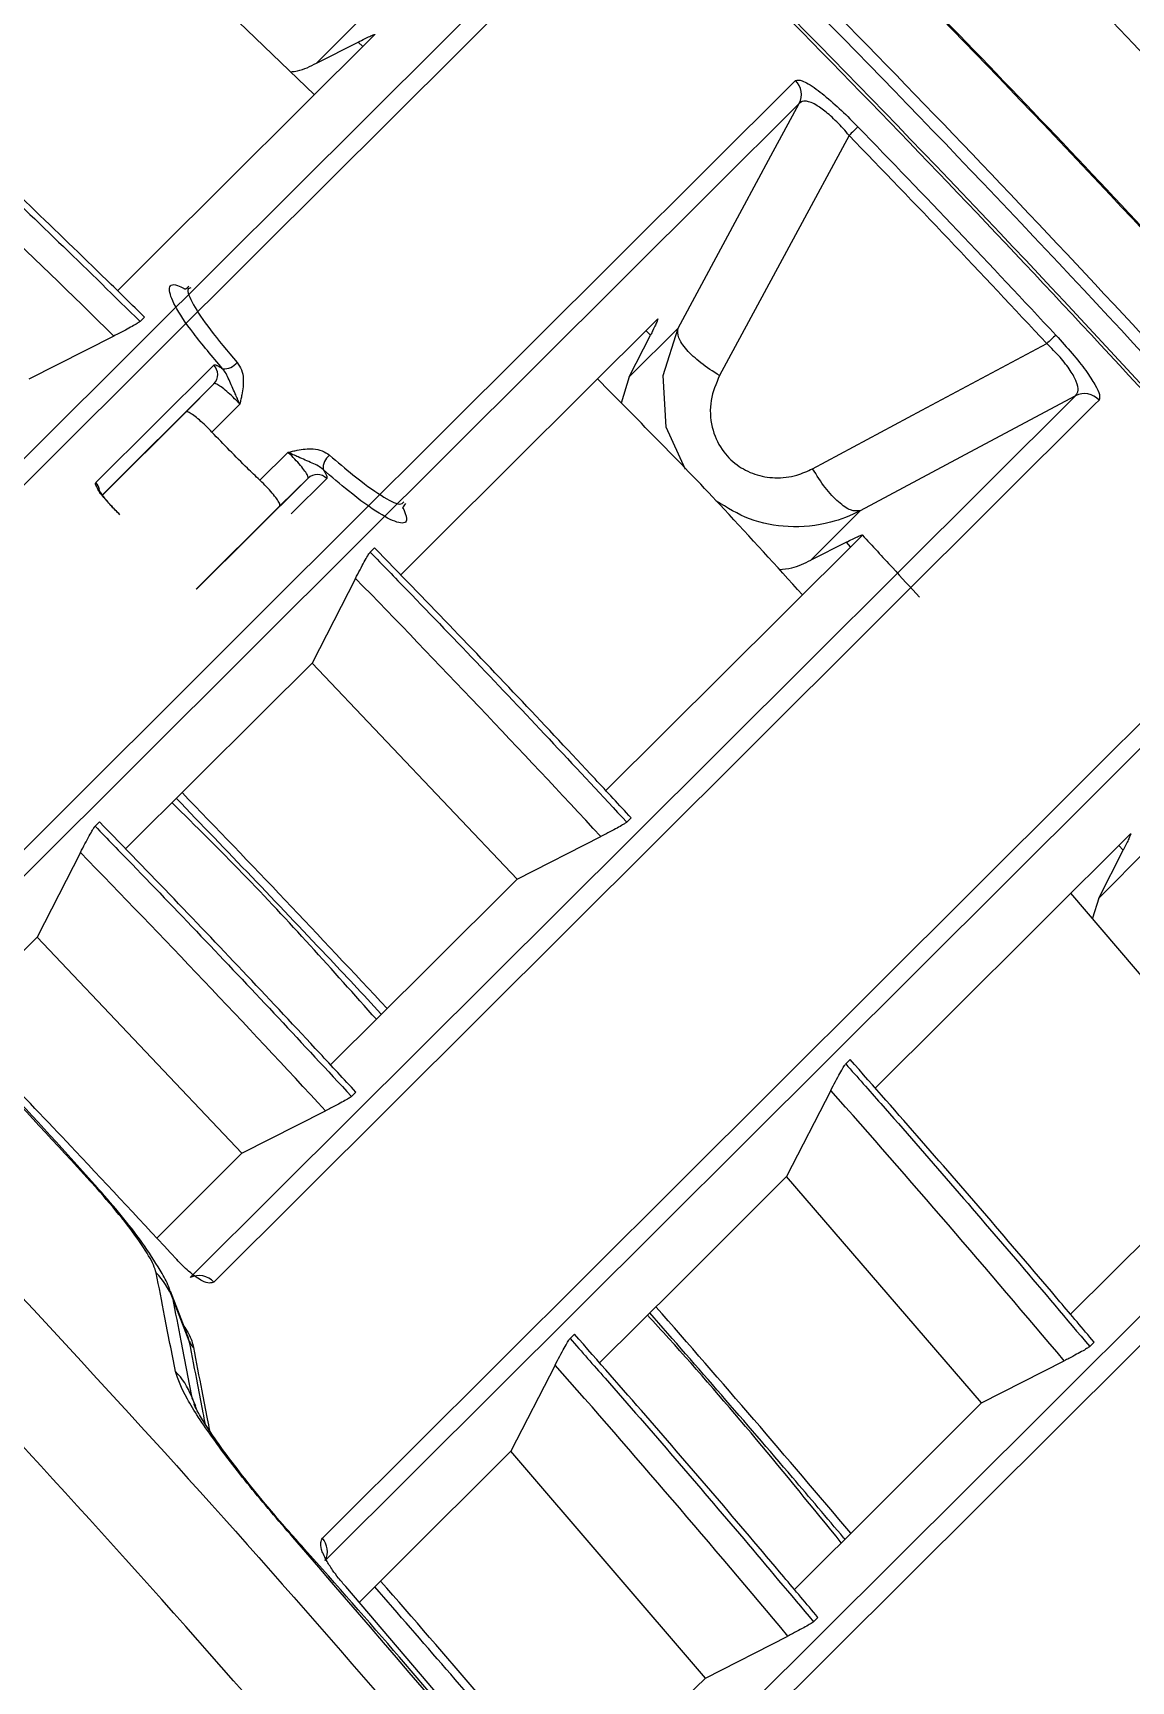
# Model space of a CAD drawing. Extents: x 400 to 501, y 484 to 634.
# Drawn here: x 420.555 to 422.211, y 524.329 to 526.815 of the extents above; entities that cross this region are included whole.
import ezdxf

# ---------------------------------------------------------------- set-up
doc = ezdxf.new("R2010")
doc.units = 0
doc.header["$MEASUREMENT"] = 0
doc.layers.add('DIM', color=3, linetype='Continuous')
doc.layers.add('GEOMETRY', color=3, linetype='Continuous', lineweight=25)

# ---------------------------------------------------------------- blocks, each defined once
blk = doc.blocks.new('2026 GRANDEE')
at = {"layer": 'GEOMETRY', "ltscale": 16}
for p, q in [((-29.445, -70.1187), (-29.7685, -69.8073)), ((-29.3682, -69.9974), (-29.4419, -70.0709)), ((-29.4419, -70.0709), (-29.3788, -70.0391)), ((-29.3719, -70.0458), (-29.3788, -70.0391)), ((-29.7011, -70.454), (-29.7077, -70.4606)), ((-28.9702, -70.5442), (-28.8966, -70.4707)), ((-29.7472, -70.4826), (-29.8754, -70.5476)), ((-28.9702, -70.5442), (-28.9382, -70.4812)), ((-28.9382, -70.4812), (-28.945, -70.4743)), ((-29.7745, -70.7037), (-29.5967, -70.5265)), ((-28.9702, -70.5442), (-28.9826, -70.5839)), ((-29.5964, -70.5546), (-29.7646, -70.7222)), ((-29.6382, -70.597), (-29.5964, -70.5546)), ((-29.7643, -70.7227), (-29.6382, -70.597)), ((-29.5575, -70.5851), (-29.5995, -70.6275)), ((-29.5274, -70.6998), (-29.4849, -70.658)), ((-29.6227, -70.8646), (-29.4545, -70.697)), ((-29.4545, -70.697), (-29.497, -70.7386)), ((-29.4264, -70.6974), (-29.4799, -70.7507)), ((-29.6231, -70.8643), (-29.497, -70.7386)), ((-28.6219, -70.7461), (-28.6965, -70.8205)), ((-28.6428, -70.7935), (-28.6965, -70.8205)), ((-28.6364, -70.8005), (-28.6428, -70.7935)), ((-29.3542, -70.802), (-29.3608, -70.8086)), ((-29.383, -70.8481), (-29.4484, -70.976)), ((-29.1392, -71.3016), (-29.4484, -70.976)), ((-29.769, -71.2154), (-29.7756, -71.222)), ((-28.9739, -71.2158), (-28.9673, -71.2093)), ((-29.1392, -71.3016), (-29.0129, -71.2376)), ((-29.7977, -71.2614), (-29.8632, -71.3894)), ((-28.2623, -71.3303), (-28.187, -71.2552)), ((-28.2623, -71.3303), (-28.2255, -71.2582)), ((-28.2255, -71.2582), (-28.2319, -71.2509)), ((-28.0119, -71.6662), (-28.3041, -71.3229)), ((-28.2623, -71.3303), (-28.2718, -71.3608)), ((-29.9916, -71.5173), (-29.8632, -71.3894)), ((-29.5542, -71.7153), (-29.8632, -71.3894)), ((-28.6372, -71.5738), (-28.6438, -71.5804)), ((-29.389, -71.6295), (-29.3824, -71.6229)), ((-28.6663, -71.6204), (-28.7331, -71.7504)), ((-29.5542, -71.7153), (-29.428, -71.6512)), ((-29.5542, -71.7153), (-29.6826, -71.8432)), ((-28.4389, -72.0918), (-28.7331, -71.7504)), ((-29.6371, -71.9873), (-29.662, -71.9234)), ((-29.6336, -71.9987), (-29.6589, -71.9334)), ((-29.0528, -71.988), (-29.0594, -71.9946)), ((-28.2758, -72.0067), (-28.2692, -72.0002)), ((-29.0819, -72.0347), (-29.1488, -72.1648)), ((-28.4389, -72.0918), (-28.3143, -72.0283)), ((-29.6304, -72.0817), (-29.6231, -72.1007)), ((-29.6257, -72.0927), (-29.6244, -72.0956)), ((-28.8554, -72.5069), (-29.1488, -72.1648)), ((-29.0577, -72.7668), (-29.3977, -72.3688)), ((-28.6924, -72.4219), (-28.6858, -72.4153)), ((-28.8554, -72.5069), (-28.7309, -72.4435))]:
    blk.add_line(p, q, dxfattribs=at)
at = {"layer": 'GEOMETRY', "ltscale": 16, "flags": 128}
for points in [[(-30.3637, -71.1465), (-30.2316, -71.0148), (-29.7031, -70.4882), (-29.0286, -69.816)], [(-28.9941, -69.8215), (-29.0004, -69.8278), (-29.0255, -69.8528), (-29.126, -69.953), (-29.528, -70.3536), (-30.3292, -71.152)], [(-29.7417, -70.4143), (-29.6864, -70.3593), (-29.3542, -70.0282)], [(-30.0545, -71.4278), (-30.0482, -71.4215), (-30.023, -71.3965), (-29.9225, -71.2963), (-29.5206, -70.8957), (-28.7194, -70.0972)], [(-28.7139, -70.1318), (-28.846, -70.2634), (-29.3745, -70.7901), (-30.049, -71.4623)], [(-28.8966, -70.4707), (-28.7998, -70.2911), (-28.7565, -70.2108), (-28.7139, -70.1318)], [(-28.6387, -70.18), (-28.7195, -70.3298), (-28.834, -70.5422)], [(-29.3148, -70.8428), (-29.2595, -70.7877), (-28.9273, -70.4566)], [(-28.8854, -70.6838), (-28.9146, -70.6202), (-28.9192, -70.5421), (-28.8966, -70.4707), (-28.8966, -70.4707), (-28.8966, -70.4707)], [(-28.6938, -70.6828), (-28.5288, -70.5946), (-28.3406, -70.4939)], [(-29.6322, -71.9028), (-29.499, -71.7701), (-28.9663, -71.2393), (-28.2973, -70.5726)], [(-28.2973, -70.5726), (-28.4489, -70.6537), (-28.6219, -70.7461)], [(-28.2618, -70.5791), (-28.2681, -70.5854), (-28.2933, -70.6105), (-28.3938, -70.7107), (-28.7961, -71.1117), (-29.5966, -71.9095)], [(-28.6187, -70.7828), (-28.7393, -70.9031), (-29.0054, -71.1683)], [(-29.4329, -72.2959), (-29.4266, -72.2896), (-29.4014, -72.2645), (-29.3007, -72.1641), (-28.8979, -71.7627), (-28.0001, -70.8678)], [(-27.9956, -70.9014), (-28.1303, -71.0356), (-28.6692, -71.5726), (-29.0489, -71.9509), (-29.2938, -72.195), (-29.4285, -72.3293)], [(-29.7296, -71.2562), (-29.5237, -71.0511), (-29.4484, -70.976)], [(-28.5992, -71.617), (-28.4928, -71.5109), (-28.3463, -71.3649), (-28.2142, -71.2332)], [(-29.1392, -71.3016), (-29.2718, -71.4338), (-29.4205, -71.5819)], [(-29.0379, -72.796), (-28.8999, -72.6585), (-28.3481, -72.1086), (-27.9749, -71.7368), (-27.7397, -71.5024), (-27.6018, -71.365)], [(-27.5654, -71.3726), (-27.5717, -71.3788), (-27.597, -71.404), (-27.6979, -71.5046), (-28.1015, -71.9069), (-29.0013, -72.8038)], [(-27.9218, -71.5764), (-28.043, -71.6972), (-28.1808, -71.8346), (-28.3047, -71.9581)], [(-29.0149, -72.0314), (-28.8971, -71.914), (-28.7623, -71.7796), (-28.7331, -71.7504)], [(-29.6524, -71.8752), (-29.6523, -71.8752), (-29.6524, -71.8753), (-29.6526, -71.8755)], [(-29.6625, -71.923), (-29.6589, -71.9334), (-29.6589, -71.9334), (-29.6589, -71.9334)], [(-28.4389, -72.0918), (-28.4565, -72.1094), (-28.5944, -72.2468), (-28.7212, -72.3732)], [(-29.3774, -72.3927), (-29.3015, -72.317), (-29.1667, -72.1827), (-29.1488, -72.1648)], [(-29.4775, -72.2943), (-29.4769, -72.2938), (-29.4767, -72.2934), (-29.4766, -72.2933), (-29.4766, -72.2933)], [(-28.8554, -72.5069), (-28.8701, -72.5216), (-29.008, -72.659), (-29.0845, -72.7354)]]:
    blk.add_lwpolyline(points, dxfattribs=at)
at = {"layer": 'GEOMETRY', "ltscale": 16}
for centre, radius, start, end in [((-28.7407, -70.1183), 0.03, 333.2614, 44.6078), ((-27.2354, -71.626), 2.015, 133.6113, 134.1424), ((-27.7654, -71.1088), 0.842, 131.812, 133.0829), ((-29.5813, -70.5074), 0.0247, 265.2717, 322.9653), ((-29.6107, -70.5407), 0.0199, 315.7253, 45.5182), ((-28.2839, -70.5994), 0.03, 42.5871, 116.5262), ((-29.4072, -70.682), 0.0247, 126.8372, 184.5108), ((-29.4407, -70.7113), 0.0199, 44.2844, 134.0773), ((-29.7887, -70.718), 0.0201, 11.0974, 45.2456), ((-29.7734, -71.7712), 0.0036, 46.3004, 92.9235), ((-29.7624, -71.9737), 0.1111, 21.2669, 44.7822), ((-29.6188, -71.9297), 0.03, 42.356, 116.5248), ((-29.6074, -71.9885), 0.0282, 201.2766, 224.4789), ((-29.7339, -72.122), 0.1111, 21.2692, 44.4232), ((-29.4553, -72.3158), 0.0299, 333.1464, 41.6361), ((-29.398, -72.3685), 0.000448, 298.2809, 341.1015)]:
    blk.add_arc(centre, radius, start, end, dxfattribs=at)
for centre, major_axis, ratio, start_param, end_param in [((-45.1429, -86.1824), (15.6711, 15.4249), 0.996901, 0.017756, 0.042265), ((-45.1358, -86.1895), (15.4789, 15.6178), 0.996901, 6.240924, 6.265433), ((-45.4221, -86.463), (15.6005, 15.4724), 0.994103, 6.25104, 6.271599), ((-45.051, -86.105), (14.9793, 15.12), 0.996901, 6.239521, 6.264843), ((-45.1286, -86.1966), (15.2834, 15.8086), 0.996899, 6.180782, 6.20536), ((-45.3019, -86.348), (15.4449, 15.3917), 0.995261, 6.199896, 6.220662), ((-45.0438, -86.1121), (14.7836, 15.3108), 0.996899, 6.177373, 6.202769), ((-45.3327, -86.3644), (15.1661, 14.8902), 0.994102, 6.20465, 6.225982)]:
    blk.add_ellipse(centre, major_axis=major_axis, ratio=ratio, start_param=start_param, end_param=end_param, dxfattribs=at)
for points, knots in [([(-24.9037, -71.1781), (-25.1092, -70.9092), (-25.5202, -70.3712), (-26.1771, -69.5963), (-26.8615, -68.8464), (-27.5752, -68.1237), (-28.3165, -67.4301), (-29.0853, -66.7668), (-29.8771, -66.1321), (-30.4258, -65.7364), (-30.7001, -65.5385)], [0, 0, 0, 0, 0.125014, 0.250075, 0.375167, 0.499994, 0.625245, 0.750109, 0.875055, 1, 1, 1, 1]), ([(-32.4393, -66.5777), (-32.1638, -66.7562), (-31.6127, -67.1133), (-30.8171, -67.6953), (-30.0464, -68.3097), (-29.3042, -68.9586), (-28.5915, -69.6399), (-27.9102, -70.3526), (-27.2613, -71.0948), (-26.6469, -71.8656), (-26.065, -72.6611), (-25.708, -73.2121), (-25.5295, -73.4875)], [0, 0, 0, 0, 0.100018, 0.20002, 0.300023, 0.400028, 0.500014, 0.600004, 0.700009, 0.800012, 0.900014, 1, 1, 1, 1]), ([(-25.6464, -73.6293), (-25.6502, -73.6232), (-25.7454, -73.4681), (-25.9404, -73.1721), (-26.2318, -72.7426), (-26.533, -72.3227), (-26.8436, -71.9096), (-27.1645, -71.5033), (-27.4947, -71.1045), (-27.8341, -70.7137), (-28.1822, -70.3313), (-28.5387, -69.9575), (-28.9035, -69.5927), (-29.2766, -69.2366), (-29.6581, -68.889), (-30.0481, -68.5501), (-30.4464, -68.22), (-30.8524, -67.8991), (-31.2659, -67.5876), (-31.6866, -67.2863), (-32.1027, -67.0016), (-32.3817, -66.8225), (-32.5156, -66.7366)], [0, 0, 0, 0, 0.002213, 0.055684, 0.108455, 0.160976, 0.213723, 0.26649, 0.319253, 0.371988, 0.424676, 0.477298, 0.529838, 0.58234, 0.634906, 0.687556, 0.740267, 0.793018, 0.845789, 0.898552, 0.951282, 1, 1, 1, 1]), ([(-25.6483, -73.6291), (-25.8033, -73.3889), (-26.1133, -72.9086), (-26.6146, -72.2097), (-27.1419, -71.5279), (-27.6804, -70.8862), (-28.2248, -70.2844), (-28.7728, -69.7201), (-29.3417, -69.1747), (-29.9339, -68.6462), (-30.548, -68.1365), (-31.185, -67.6464), (-31.8393, -67.1773), (-32.29, -66.8846), (-32.5153, -66.7383)], [0, 0, 0, 0, 0.087491, 0.174982, 0.263034, 0.351085, 0.431087, 0.51109, 0.591525, 0.67196, 0.753741, 0.835522, 0.917761, 1, 1, 1, 1]), ([(-25.7021, -71.7737), (-25.8774, -71.5436), (-26.2281, -71.0834), (-26.7851, -70.417), (-27.3638, -69.7692), (-27.9645, -69.1422), (-28.5872, -68.5367), (-29.2303, -67.9537), (-29.8925, -67.3921), (-30.3496, -67.0381), (-30.5782, -66.861)], [0, 0, 0, 0, 0.124976, 0.249954, 0.375094, 0.500157, 0.625013, 0.750244, 0.875082, 1, 1, 1, 1]), ([(-25.7386, -71.7345), (-25.8776, -71.5532), (-26.1546, -71.1919), (-26.5879, -70.6657), (-27.0333, -70.1518), (-27.4955, -69.647), (-27.9681, -69.1573), (-28.4583, -68.6767), (-28.9584, -68.2115), (-29.4768, -67.7558), (-30.0022, -67.3168), (-30.3626, -67.0361), (-30.5419, -66.8965)], [0, 0, 0, 0, 0.1002707, 0.199812, 0.2990107, 0.3985843, 0.4999816, 0.5974976, 0.6996769, 0.7995593, 0.9002788, 1, 1, 1, 1]), ([(-30.6622, -66.9724), (-30.3611, -67.2085), (-29.7584, -67.6811), (-28.8962, -68.4422), (-28.0659, -69.2395), (-27.2738, -70.0759), (-26.5174, -70.9452), (-26.0482, -71.5528), (-25.8137, -71.8565)], [0, 0, 0, 0, 0.166292, 0.332871, 0.499503, 0.666321, 0.833229, 1, 1, 1, 1]), ([(-25.9456, -73.3909), (-25.9456, -73.3909), (-26.1094, -73.1413), (-26.4472, -72.6485), (-26.9831, -71.9302), (-27.5447, -71.2373), (-28.1308, -70.5709), (-28.7398, -69.9315), (-29.3834, -69.3071), (-30.0625, -68.7003), (-30.7769, -68.1134), (-31.5148, -67.5566), (-32.0215, -67.2062), (-32.2782, -67.0364), (-32.2782, -67.0364)], [0, 0, 0, 0, 0.0000003, 0.0991976, 0.1984357, 0.2976321, 0.3953288, 0.4930655, 0.5907622, 0.6930252, 0.7953794, 0.8977349, 0.9999997, 1, 1, 1, 1]), ([(-32.2707, -67.0219), (-32.0163, -67.1942), (-31.5076, -67.5386), (-30.7704, -68.0964), (-30.0537, -68.6837), (-29.4274, -69.2433), (-28.8857, -69.7633), (-28.4216, -70.2362), (-27.9714, -70.7235), (-27.5338, -71.2265), (-27.1099, -71.7444), (-26.7002, -72.2776), (-26.3052, -72.8229), (-26.0558, -73.1966), (-25.9311, -73.3835)], [0, 0, 0, 0, 0.101938, 0.203876, 0.306551, 0.409225, 0.482376, 0.555527, 0.628952, 0.702376, 0.776641, 0.850905, 0.925453, 1, 1, 1, 1]), ([(-25.9614, -73.4415), (-26.0872, -73.2523), (-26.3389, -72.8738), (-26.7389, -72.3202), (-27.1553, -71.7777), (-27.5865, -71.2512), (-28.0307, -70.7415), (-28.4878, -70.2482), (-28.9604, -69.7684), (-29.5054, -69.248), (-30.1279, -68.6947), (-30.8361, -68.1168), (-31.5678, -67.5652), (-32.0752, -67.2231), (-32.3289, -67.0521)], [0, 0, 0, 0, 0.075083, 0.150165, 0.225547, 0.300929, 0.374837, 0.448745, 0.522941, 0.597137, 0.697492, 0.797847, 0.898923, 1, 1, 1, 1]), ([(-32.327, -67.0484), (-32.327, -67.0484), (-32.0722, -67.2156), (-31.5694, -67.561), (-30.8369, -68.1102), (-30.1276, -68.6892), (-29.4474, -69.2932), (-28.7971, -69.9206), (-28.177, -70.5696), (-27.5806, -71.2469), (-27.0097, -71.9517), (-26.4657, -72.6832), (-26.1235, -73.1853), (-25.9577, -73.4396), (-25.9577, -73.4396)], [0, 0, 0, 0, 0.0000003, 0.1006726, 0.2014352, 0.3021971, 0.4028686, 0.5015903, 0.6003549, 0.6990767, 0.7993693, 0.8997067, 0.9999997, 1, 1, 1, 1]), ([(-36.666, -67.1214), (-36.4081, -67.2387), (-35.8921, -67.4733), (-35.1368, -67.8654), (-34.3969, -68.2859), (-33.6683, -68.7414), (-32.9524, -69.2317), (-32.251, -69.7571), (-31.5722, -70.3116), (-30.924, -70.8887), (-30.3067, -71.4867), (-29.7201, -72.1037), (-29.1593, -72.7442), (-28.6204, -73.4134), (-28.1051, -74.1112), (-27.6152, -74.8371), (-27.1563, -75.5828), (-26.7434, -76.3234), (-26.371, -77.0547), (-26.1542, -77.537), (-26.0457, -77.7784)], [0, 0, 0, 0, 0.055243, 0.110533, 0.165823, 0.221065, 0.277913, 0.334813, 0.391712, 0.44856, 0.503771, 0.55903, 0.614289, 0.6695, 0.72632, 0.783192, 0.840065, 0.896885, 0.948404, 1, 1, 1, 1]), ([(-26.178, -77.8445), (-26.2858, -77.605), (-26.5016, -77.1259), (-26.8683, -76.4066), (-27.2708, -75.6846), (-27.7129, -74.964), (-28.184, -74.2618), (-28.6884, -73.573), (-29.2264, -72.8995), (-29.798, -72.2428), (-30.3968, -71.6108), (-31.0158, -71.0105), (-31.6534, -70.442), (-32.3078, -69.9052), (-32.9835, -69.3956), (-33.686, -68.9099), (-34.4149, -68.4496), (-35.1701, -68.017), (-35.9415, -67.6142), (-36.4689, -67.3737), (-36.7325, -67.2535)], [0, 0, 0, 0, 0.051523, 0.103124, 0.158337, 0.213598, 0.268858, 0.324071, 0.380887, 0.437754, 0.494622, 0.551437, 0.606681, 0.661972, 0.717264, 0.772508, 0.829355, 0.886254, 0.943153, 1, 1, 1, 1]), ([(-35.2895, -68.2538), (-34.4481, -68.7081), (-33.6407, -69.2251), (-32.1092, -70.3705), (-31.3851, -70.9988), (-30.0343, -72.3527), (-29.4077, -73.0782), (-28.2653, -74.6119), (-27.7496, -75.4202), (-27.296, -76.262)], [0, 0, 0, 0, 0.25, 0.25, 0.5, 0.5, 0.75, 0.75, 1, 1, 1, 1]), ([(-27.8449, -77.1736), (-27.8578, -77.1479), (-27.8836, -77.0965), (-27.9228, -77.0197), (-27.9623, -76.943), (-28.0022, -76.8666), (-28.0424, -76.7904), (-28.0829, -76.7144), (-28.1238, -76.6386), (-28.165, -76.563), (-28.2066, -76.4876), (-28.2485, -76.4124), (-28.2907, -76.3375), (-28.3332, -76.2627), (-28.3761, -76.1881), (-28.4194, -76.1138), (-28.4629, -76.0396), (-28.5069, -75.9656), (-28.5511, -75.8919), (-28.5957, -75.8184), (-28.6406, -75.745), (-28.6859, -75.6719), (-28.7315, -75.599), (-28.7774, -75.5263), (-28.8237, -75.4537), (-28.8703, -75.3814), (-28.9173, -75.3093), (-28.9645, -75.2374), (-29.0122, -75.1658), (-29.0601, -75.0943), (-29.1084, -75.023), (-29.1571, -74.9519), (-29.206, -74.8811), (-29.2553, -74.8104), (-29.305, -74.7399), (-29.355, -74.6697), (-29.4618, -74.521), (-29.628, -74.2956), (-29.8576, -73.9969), (-30.0933, -73.7027), (-30.4141, -73.3183), (-30.8284, -72.8509), (-31.3464, -72.3116), (-31.8852, -71.7935), (-32.3515, -71.3797), (-32.7348, -71.0593), (-33.0278, -70.8243), (-33.3254, -70.5952), (-33.5718, -70.4132), (-33.7645, -70.275), (-33.9018, -70.1785), (-34.0399, -70.0832), (-34.1788, -69.9892), (-34.3184, -69.8965), (-34.4589, -69.8051), (-34.6001, -69.7149), (-34.7421, -69.6261), (-34.8848, -69.5385), (-35.0284, -69.4522), (-35.1727, -69.3671), (-35.3178, -69.2834), (-35.4637, -69.2009), (-35.6104, -69.1197), (-35.7579, -69.0398), (-35.9061, -68.9612), (-36.0551, -68.8838), (-36.155, -68.8333), (-36.205, -68.808)], [0, 0, 0, 0, 0.007171, 0.01434, 0.021506, 0.02867, 0.035832, 0.042992, 0.05015, 0.057307, 0.064462, 0.071616, 0.078768, 0.085919, 0.09307, 0.100219, 0.107368, 0.114517, 0.121665, 0.128813, 0.135961, 0.14311, 0.150258, 0.157407, 0.164557, 0.171707, 0.178858, 0.186011, 0.193164, 0.200319, 0.207475, 0.214633, 0.221793, 0.228955, 0.236119, 0.243285, 0.250453, 0.281776, 0.313092, 0.344413, 0.375751, 0.437937, 0.50009, 0.562163, 0.624276, 0.655505, 0.686717, 0.717924, 0.74914, 0.763099, 0.77705, 0.790994, 0.804931, 0.818862, 0.83279, 0.846714, 0.860637, 0.874559, 0.888481, 0.902404, 0.91633, 0.930259, 0.944193, 0.958134, 0.972081, 0.986036, 1, 1, 1, 1]), ([(-29.3788, -70.0391), (-29.3756, -70.0375), (-29.3691, -70.0342), (-29.3611, -70.0305), (-29.3557, -70.0282), (-29.3538, -70.0277), (-29.3541, -70.0281), (-29.3542, -70.0282)], [0, 0, 0, 0, 0.230986, 0.462207, 0.686359, 0.898455, 1, 1, 1, 1]), ([(-30.1136, -70.0722), (-30.0941, -70.0905), (-29.9967, -70.1815), (-29.8611, -70.3107), (-29.7462, -70.4229), (-29.7077, -70.4606)], [0, 0, 0, 0, 0.142416, 0.712093, 1, 1, 1, 1]), ([(-29.7011, -70.454), (-29.7202, -70.4353), (-29.8154, -70.3421), (-29.9505, -70.2123), (-30.0677, -70.1025), (-30.107, -70.0657)], [0, 0, 0, 0, 0.142416, 0.712093, 1, 1, 1, 1]), ([(-29.4809, -70.0841), (-29.4774, -70.0837), (-29.4636, -70.0822), (-29.4512, -70.0757), (-29.4419, -70.0709)], [0, 0, 0, 0, 0.251764, 1, 1, 1, 1]), ([(-28.7194, -70.0972), (-28.7167, -70.0966), (-28.7115, -70.0952), (-28.6908, -70.1076), (-28.6646, -70.1289), (-28.6419, -70.1501), (-28.6293, -70.1629), (-28.6253, -70.167)], [0, 0, 0, 0, 0.249055, 0.499632, 0.716731, 0.909695, 1, 1, 1, 1]), ([(-28.6387, -70.18), (-28.6416, -70.1765), (-28.6507, -70.1659), (-28.6665, -70.1502), (-28.6794, -70.1399), (-28.6922, -70.1316), (-28.6992, -70.1288), (-28.7084, -70.1276), (-28.7113, -70.1298), (-28.7139, -70.1318)], [0, 0, 0, 0, 0.0897496, 0.2785668, 0.4502451, 0.4911294, 0.7257511, 0.7421582, 1, 1, 1, 1]), ([(-28.6253, -70.167), (-28.5751, -70.219), (-28.4749, -70.323), (-28.3761, -70.4285), (-28.3268, -70.4812)], [0, 0, 0, 0, 0.499975, 1, 1, 1, 1]), ([(-28.3406, -70.4939), (-28.3899, -70.4412), (-28.4885, -70.3358), (-28.5886, -70.2319), (-28.6387, -70.18)], [0, 0, 0, 0, 0.500025, 1, 1, 1, 1]), ([(-29.5833, -70.532), (-29.5989, -70.5135), (-29.6302, -70.4765), (-29.6578, -70.4346), (-29.6662, -70.4096), (-29.6594, -70.4019), (-29.6444, -70.4094), (-29.6405, -70.4113)], [0, 0, 0, 0, 0.228176, 0.456555, 0.685284, 0.918257, 1, 1, 1, 1]), ([(-29.6345, -70.4072), (-29.6353, -70.4083), (-29.6384, -70.4126), (-29.6402, -70.412), (-29.6415, -70.4116)], [0, 0, 0, 0, 0.273332, 1, 1, 1, 1]), ([(-29.6314, -70.4101), (-29.633, -70.4105), (-29.6389, -70.4119), (-29.6293, -70.4336), (-29.605, -70.4709), (-29.576, -70.5052), (-29.5615, -70.5223)], [0, 0, 0, 0, 0.109111, 0.406655, 0.703391, 1, 1, 1, 1]), ([(-29.7077, -70.4606), (-29.7085, -70.4612), (-29.7102, -70.4625), (-29.7173, -70.4667), (-29.7271, -70.4721), (-29.7376, -70.4776), (-29.7445, -70.4811), (-29.7472, -70.4826)], [0, 0, 0, 0, 0.207873, 0.415581, 0.627915, 0.850789, 1, 1, 1, 1]), ([(-28.9273, -70.4566), (-28.9271, -70.4566), (-28.9267, -70.4565), (-28.928, -70.46), (-28.9307, -70.4659), (-28.9342, -70.4733), (-28.937, -70.4788), (-28.9382, -70.4812)], [0, 0, 0, 0, 0.201502, 0.402859, 0.608365, 0.823986, 1, 1, 1, 1]), ([(-28.2973, -70.5726), (-28.2955, -70.5703), (-28.292, -70.5659), (-28.2948, -70.5525), (-28.3041, -70.5351), (-28.3198, -70.5145), (-28.3336, -70.5007), (-28.3406, -70.4939)], [0, 0, 0, 0, 0.222752, 0.428904, 0.618131, 0.808458, 1, 1, 1, 1]), ([(-28.3268, -70.4812), (-28.3183, -70.4906), (-28.3015, -70.5092), (-28.2809, -70.5355), (-28.2668, -70.557), (-28.2596, -70.5727), (-28.2611, -70.577), (-28.2618, -70.5791)], [0, 0, 0, 0, 0.195239, 0.390707, 0.582293, 0.785697, 1, 1, 1, 1]), ([(-29.5615, -70.5223), (-29.5591, -70.5259), (-29.5541, -70.5332), (-29.5512, -70.5505), (-29.553, -70.5656), (-29.5558, -70.578), (-29.5569, -70.5826), (-29.5575, -70.585), (-29.5575, -70.5851)], [0, 0, 0, 0, 0.211181, 0.424886, 0.786589, 0.89131, 0.99624, 1, 1, 1, 1]), ([(-29.5967, -70.5265), (-29.5963, -70.5263), (-29.5953, -70.5258), (-29.5924, -70.5266), (-29.5885, -70.5286), (-29.5852, -70.5307), (-29.5834, -70.532), (-29.5833, -70.532)], [0, 0, 0, 0, 0.244511, 0.496126, 0.740684, 0.992343, 1, 1, 1, 1]), ([(-29.5575, -70.5851), (-29.5576, -70.585), (-29.5587, -70.5823), (-29.561, -70.5771), (-29.5666, -70.5649), (-29.572, -70.5525), (-29.5776, -70.5394), (-29.5815, -70.5343), (-29.5833, -70.532)], [0, 0, 0, 0, 0.004281, 0.14804, 0.28503, 0.678588, 0.853284, 1, 1, 1, 1]), ([(-28.7091, -70.873), (-28.7482, -70.8296), (-28.8484, -70.7184), (-28.9539, -70.6121), (-29.0182, -70.5473)], [0, 0, 0, 0, 0.390218, 1, 1, 1, 1]), ([(-28.834, -70.5422), (-28.8392, -70.5544), (-28.8495, -70.5788), (-28.8477, -70.6191), (-28.8328, -70.6536), (-28.8091, -70.678), (-28.7809, -70.6925), (-28.7494, -70.6979), (-28.7192, -70.6944), (-28.7015, -70.6863), (-28.6938, -70.6828)], [0, 0, 0, 0, 0.150911, 0.302455, 0.436096, 0.552146, 0.661889, 0.775943, 0.902122, 1, 1, 1, 1]), ([(-29.5575, -70.5851), (-29.5585, -70.584), (-29.5625, -70.5797), (-29.5701, -70.5722), (-29.5797, -70.5638), (-29.5878, -70.5577), (-29.594, -70.5541), (-29.5956, -70.5544), (-29.5964, -70.5546)], [0, 0, 0, 0, 0.062362, 0.249869, 0.43738, 0.624909, 0.812452, 1, 1, 1, 1]), ([(-29.5995, -70.6275), (-29.6026, -70.6242), (-29.6088, -70.6178), (-29.6186, -70.6089), (-29.6273, -70.6018), (-29.634, -70.5974), (-29.6372, -70.5964), (-29.638, -70.5969), (-29.6382, -70.597)], [0, 0, 0, 0, 0.187773, 0.375547, 0.563313, 0.75108, 0.938859, 1, 1, 1, 1]), ([(-29.5274, -70.6998), (-29.5336, -70.6939), (-29.558, -70.6707), (-29.5817, -70.6459), (-29.5995, -70.6275)], [0, 0, 0, 0, 0.254091, 1, 1, 1, 1]), ([(-29.4849, -70.658), (-29.4848, -70.658), (-29.4824, -70.6574), (-29.4778, -70.6563), (-29.4654, -70.6535), (-29.4502, -70.6517), (-29.4329, -70.6548), (-29.4257, -70.6598), (-29.422, -70.6622)], [0, 0, 0, 0, 0.003758, 0.108483, 0.213003, 0.574836, 0.788663, 1, 1, 1, 1]), ([(-29.4545, -70.697), (-29.4543, -70.6962), (-29.454, -70.6946), (-29.4575, -70.6884), (-29.4637, -70.6802), (-29.472, -70.6707), (-29.4795, -70.663), (-29.4838, -70.659), (-29.4849, -70.658)], [0, 0, 0, 0, 0.187436, 0.374867, 0.562284, 0.749683, 0.937078, 1, 1, 1, 1]), ([(-29.4319, -70.6839), (-29.4342, -70.6822), (-29.4392, -70.6782), (-29.4523, -70.6726), (-29.4647, -70.6671), (-29.4769, -70.6615), (-29.4821, -70.6592), (-29.4848, -70.658), (-29.4849, -70.658)], [0, 0, 0, 0, 0.146824, 0.321644, 0.715461, 0.852222, 0.99572, 1, 1, 1, 1]), ([(-29.422, -70.6622), (-29.41, -70.6726), (-29.3805, -70.698), (-29.3429, -70.7249), (-29.3159, -70.7391), (-29.3117, -70.7343), (-29.31, -70.7325)], [0, 0, 0, 0, 0.2081355, 0.5111159, 0.8053695, 1, 1, 1, 1]), ([(-29.4319, -70.6839), (-29.4318, -70.684), (-29.4306, -70.6858), (-29.4285, -70.6892), (-29.4265, -70.6931), (-29.4257, -70.696), (-29.4262, -70.6969), (-29.4264, -70.6974)], [0, 0, 0, 0, 0.008435, 0.252802, 0.504263, 0.748583, 1, 1, 1, 1]), ([(-29.3115, -70.7412), (-29.3089, -70.7475), (-29.3023, -70.7636), (-29.3149, -70.767), (-29.3452, -70.7526), (-29.3868, -70.7227), (-29.4188, -70.6951), (-29.4319, -70.6839)], [0, 0, 0, 0, 0.150037, 0.382059, 0.607613, 0.840462, 1, 1, 1, 1]), ([(-29.7383, -70.7523), (-29.743, -70.7475), (-29.7524, -70.7378), (-29.7641, -70.7241), (-29.7721, -70.7129), (-29.7754, -70.7061), (-29.7748, -70.7044), (-29.7745, -70.7037)], [0, 0, 0, 0, 0.214776, 0.429513, 0.644184, 0.858806, 1, 1, 1, 1]), ([(-29.7381, -70.7522), (-29.7387, -70.7516), (-29.744, -70.7464), (-29.7537, -70.7359), (-29.7635, -70.7241), (-29.7684, -70.7171), (-29.7697, -70.7145), (-29.7697, -70.7145), (-29.769, -70.7165), (-29.769, -70.719), (-29.769, -70.7202)], [0, 0, 0, 0, 0.029675, 0.273363, 0.51672, 0.690453, 0.79992, 0.87426, 0.938377, 1, 1, 1, 1]), ([(-29.497, -70.7386), (-29.4969, -70.7379), (-29.4965, -70.7363), (-29.5001, -70.7301), (-29.5063, -70.722), (-29.5147, -70.7124), (-29.5221, -70.7048), (-29.5263, -70.7008), (-29.5274, -70.6998)], [0, 0, 0, 0, 0.187681, 0.375363, 0.563035, 0.750693, 0.938346, 1, 1, 1, 1]), ([(-29.3117, -70.742), (-29.3119, -70.742), (-29.3124, -70.742), (-29.3089, -70.7377), (-29.307, -70.7354)], [0, 0, 0, 0, 0.470599, 1, 1, 1, 1]), ([(-28.6219, -70.7461), (-28.6219, -70.7461), (-28.6362, -70.7536), (-28.6713, -70.7672), (-28.7289, -70.773), (-28.7894, -70.762), (-28.8227, -70.7415), (-28.839, -70.7314)], [0, 0, 0, 0, 0.00001, 0.212011, 0.491524, 0.751988, 1, 1, 1, 1]), ([(-28.6428, -70.7935), (-28.6397, -70.7919), (-28.6333, -70.7887), (-28.6255, -70.7851), (-28.6202, -70.7828), (-28.6183, -70.7823), (-28.6186, -70.7827), (-28.6187, -70.7828)], [0, 0, 0, 0, 0.2276294, 0.4553681, 0.6794778, 0.8953003, 1, 1, 1, 1]), ([(-28.6187, -70.7828), (-28.6036, -70.7991), (-28.5747, -70.8304), (-28.5461, -70.8617), (-28.5324, -70.8767)], [0, 0, 0, 0, 0.522751, 1, 1, 1, 1]), ([(-29.383, -70.8481), (-29.3807, -70.8437), (-29.3761, -70.8349), (-29.3696, -70.8229), (-29.3644, -70.8138), (-29.3618, -70.8097), (-29.361, -70.8088), (-29.3608, -70.8086)], [0, 0, 0, 0, 0.237102, 0.47445, 0.704476, 0.92226, 1, 1, 1, 1]), ([(-29.3608, -70.8086), (-29.3422, -70.8277), (-29.2493, -70.9233), (-29.12, -71.0588), (-29.0106, -71.1764), (-28.9739, -71.2158)], [0, 0, 0, 0, 0.142416, 0.712093, 1, 1, 1, 1]), ([(-28.9673, -71.2093), (-28.9855, -71.1897), (-29.0762, -71.092), (-29.2049, -70.956), (-29.3167, -70.8407), (-29.3542, -70.802)], [0, 0, 0, 0, 0.142416, 0.712093, 1, 1, 1, 1]), ([(-28.7439, -70.8349), (-28.7376, -70.8343), (-28.7209, -70.8327), (-28.7058, -70.8251), (-28.6965, -70.8205)], [0, 0, 0, 0, 0.379238, 1, 1, 1, 1]), ([(-29.7709, -71.7686), (-29.7712, -71.7683), (-29.8189, -71.7148), (-29.9184, -71.6062), (-30.072, -71.4439), (-30.2317, -71.2815), (-30.3944, -71.1223), (-30.5404, -70.9841), (-30.6327, -70.9007), (-30.6693, -70.8677)], [0, 0, 0, 0, 0.000926, 0.169973, 0.34853, 0.526596, 0.704979, 0.883176, 1, 1, 1, 1]), ([(-29.7736, -71.7676), (-29.8757, -71.6563), (-30.0688, -71.4458), (-30.3696, -71.1451), (-30.5683, -70.962), (-30.6681, -70.87)], [0, 0, 0, 0, 0.358514, 0.67769, 1, 1, 1, 1]), ([(-29.3515, -71.5132), (-29.4177, -71.4389), (-29.5173, -71.327), (-29.6239, -71.2218), (-29.6596, -71.1865)], [0, 0, 0, 0, 0.664566, 1, 1, 1, 1]), ([(-29.3438, -71.5056), (-29.3441, -71.5053), (-29.3715, -71.4757), (-29.4737, -71.3663), (-29.5773, -71.2588), (-29.6531, -71.18)], [0, 0, 0, 0, 0.002406, 0.269634, 1, 1, 1, 1]), ([(-29.3824, -71.6229), (-29.4006, -71.6034), (-29.4912, -71.5056), (-29.6197, -71.3694), (-29.7315, -71.2541), (-29.769, -71.2154)], [0, 0, 0, 0, 0.142411, 0.712071, 1, 1, 1, 1]), ([(-28.9739, -71.2158), (-28.9748, -71.2165), (-28.9765, -71.2178), (-28.9836, -71.222), (-28.9934, -71.2274), (-29.0038, -71.2329), (-29.0104, -71.2363), (-29.0129, -71.2376)], [0, 0, 0, 0, 0.211756, 0.4233895, 0.6384944, 0.8613535, 1, 1, 1, 1]), ([(-29.7977, -71.2614), (-29.7955, -71.257), (-29.7909, -71.2482), (-29.7844, -71.2362), (-29.7792, -71.2272), (-29.7766, -71.223), (-29.7758, -71.2222), (-29.7756, -71.222)], [0, 0, 0, 0, 0.23714, 0.474526, 0.704568, 0.922338, 1, 1, 1, 1]), ([(-29.7756, -71.222), (-29.757, -71.2411), (-29.6641, -71.3367), (-29.5349, -71.4723), (-29.4257, -71.59), (-29.389, -71.6295)], [0, 0, 0, 0, 0.142411, 0.71207, 1, 1, 1, 1]), ([(-28.2142, -71.2332), (-28.214, -71.2332), (-28.2136, -71.2331), (-28.215, -71.2365), (-28.2176, -71.2423), (-28.2212, -71.2498), (-28.2241, -71.2555), (-28.2255, -71.2582)], [0, 0, 0, 0, 0.196842, 0.393572, 0.593861, 0.805867, 1, 1, 1, 1]), ([(-29.6526, -71.8755), (-29.7033, -71.8208), (-29.8257, -71.689), (-29.9507, -71.5595), (-30.0239, -71.4836)], [0, 0, 0, 0, 0.4142, 1, 1, 1, 1]), ([(-28.6663, -71.6204), (-28.6639, -71.6159), (-28.6592, -71.6068), (-28.6525, -71.5945), (-28.6472, -71.5854), (-28.6446, -71.5814), (-28.6439, -71.5806), (-28.6438, -71.5804)], [0, 0, 0, 0, 0.242254, 0.484846, 0.717254, 0.933288, 1, 1, 1, 1]), ([(-28.6438, -71.5804), (-28.6261, -71.6004), (-28.5378, -71.7003), (-28.4148, -71.8421), (-28.3109, -71.9652), (-28.2758, -72.0067)], [0, 0, 0, 0, 0.142037, 0.710197, 1, 1, 1, 1]), ([(-28.2692, -72.0002), (-28.2864, -71.9798), (-28.3723, -71.8779), (-28.4947, -71.7355), (-28.6012, -71.6146), (-28.6372, -71.5738)], [0, 0, 0, 0, 0.142037, 0.710199, 1, 1, 1, 1]), ([(-29.389, -71.6295), (-29.3899, -71.6302), (-29.3915, -71.6315), (-29.3987, -71.6357), (-29.4085, -71.6411), (-29.4189, -71.6466), (-29.4255, -71.6499), (-29.428, -71.6512)], [0, 0, 0, 0, 0.2118469, 0.4235722, 0.6387403, 0.8615962, 1, 1, 1, 1]), ([(-29.6835, -71.8955), (-29.6846, -71.8918), (-29.6876, -71.8817), (-29.7038, -71.8544), (-29.7336, -71.8137), (-29.7603, -71.783), (-29.7736, -71.7676)], [0, 0, 0, 0, 0.160113, 0.441478, 0.720471, 1, 1, 1, 1]), ([(-29.6625, -71.9229), (-29.6628, -71.922), (-29.6658, -71.9119), (-29.6778, -71.8912), (-29.6978, -71.8584), (-29.7279, -71.8189), (-29.7526, -71.7891), (-29.7678, -71.7722), (-29.771, -71.7687)], [0, 0, 0, 0, 0.0171708, 0.1774783, 0.4662181, 0.696475, 0.9369537, 1, 1, 1, 1]), ([(-29.5966, -71.9095), (-29.6007, -71.911), (-29.6058, -71.913), (-29.6227, -71.9027), (-29.6329, -71.8947), (-29.6435, -71.885), (-29.6497, -71.8785), (-29.6526, -71.8755)], [0, 0, 0, 0, 0.539376, 0.680113, 0.821894, 0.917432, 1, 1, 1, 1]), ([(-29.6546, -72.0442), (-29.6573, -72.0303), (-29.6627, -72.0023), (-29.6723, -71.9527), (-29.6793, -71.9171), (-29.6835, -71.8955)], [0, 0, 0, 0, 0.281547, 0.563093, 1, 1, 1, 1]), ([(-29.6589, -71.9334), (-29.6589, -71.9334), (-29.6547, -71.955), (-29.6478, -71.9905), (-29.6384, -72.0399), (-29.6331, -72.0678), (-29.6304, -72.0817), (-29.6304, -72.0817)], [0, 0, 0, 0, 0.000004, 0.436907, 0.718453, 0.999996, 1, 1, 1, 1]), ([(-28.6504, -72.3026), (-28.7353, -72.1983), (-28.8303, -72.0817), (-28.932, -71.9711), (-28.9427, -71.9594)], [0, 0, 0, 0, 0.894598, 1, 1, 1, 1]), ([(-28.6451, -72.2974), (-28.6456, -72.2968), (-28.6718, -72.2657), (-28.7688, -72.151), (-28.8671, -72.0384), (-28.9392, -71.9559)], [0, 0, 0, 0, 0.004695, 0.270967, 1, 1, 1, 1]), ([(-29.6416, -71.9758), (-29.6396, -71.9791), (-29.6303, -71.9941), (-29.6287, -72.002), (-29.6275, -72.0082)], [0, 0, 0, 0, 0.216571, 1, 1, 1, 1]), ([(-29.6336, -71.9987), (-29.6336, -71.9987), (-29.6343, -71.9953), (-29.6363, -71.9905), (-29.6384, -71.9858)], [0, 0, 0, 0, 0.0000632, 1, 1, 1, 1]), ([(-28.6858, -72.4153), (-28.7029, -72.3949), (-28.7886, -72.2927), (-28.9106, -72.15), (-29.0169, -72.029), (-29.0528, -71.988)], [0, 0, 0, 0, 0.1420126, 0.7100784, 1, 1, 1, 1]), ([(-29.6092, -72.124), (-29.6104, -72.1182), (-29.6142, -72.0983), (-29.6223, -72.0565), (-29.6293, -72.0206), (-29.6336, -71.9987)], [0, 0, 0, 0, 0.138939, 0.475864, 1, 1, 1, 1]), ([(-29.6275, -72.0082), (-29.6232, -72.0301), (-29.6162, -72.066), (-29.6081, -72.1076), (-29.6043, -72.1275), (-29.6032, -72.1332)], [0, 0, 0, 0, 0.525092, 0.862631, 1, 1, 1, 1]), ([(-29.0819, -72.0347), (-29.0796, -72.0301), (-29.0749, -72.0211), (-29.0681, -72.0087), (-29.0629, -71.9996), (-29.0603, -71.9956), (-29.0596, -71.9948), (-29.0594, -71.9946)], [0, 0, 0, 0, 0.242496, 0.485334, 0.717847, 0.933794, 1, 1, 1, 1]), ([(-29.0594, -71.9946), (-29.0418, -72.0146), (-28.9537, -72.1147), (-28.831, -72.2569), (-28.7274, -72.3802), (-28.6924, -72.4219)], [0, 0, 0, 0, 0.142012, 0.710076, 1, 1, 1, 1]), ([(-28.2758, -72.0067), (-28.2766, -72.0074), (-28.2783, -72.0087), (-28.2856, -72.013), (-28.2954, -72.0184), (-28.3056, -72.0238), (-28.312, -72.0271), (-28.3143, -72.0283)], [0, 0, 0, 0, 0.215234, 0.430384, 0.64793, 0.87074, 1, 1, 1, 1]), ([(-29.4775, -72.2943), (-29.4998, -72.2685), (-29.5444, -72.2168), (-29.6001, -72.1436), (-29.6417, -72.0807), (-29.6503, -72.0565), (-29.6546, -72.0442)], [0, 0, 0, 0, 0.245357, 0.490429, 0.740443, 1, 1, 1, 1]), ([(-29.6304, -72.0817), (-29.6304, -72.0817), (-29.6299, -72.0843), (-29.6278, -72.0885), (-29.6257, -72.0927)], [0, 0, 0, 0, 0.000084, 1, 1, 1, 1]), ([(-29.4766, -72.2933), (-29.4788, -72.2908), (-29.4933, -72.2745), (-29.5201, -72.2431), (-29.5543, -72.2007), (-29.5841, -72.1614), (-29.6061, -72.1295), (-29.6199, -72.1073), (-29.6263, -72.0947), (-29.6266, -72.0939), (-29.6267, -72.0937)], [0, 0, 0, 0, 0.028523, 0.186916, 0.353819, 0.518578, 0.678132, 0.809955, 0.927542, 1, 1, 1, 1]), ([(-26.9052, -72.202), (-26.9073, -72.2041), (-26.9179, -72.2147), (-26.9623, -72.2589), (-27.1399, -72.436), (-27.6089, -72.9035), (-28.0448, -73.338), (-28.345, -73.6373)], [0, 0, 0, 0, 0.00441, 0.022052, 0.09262, 0.37489, 1, 1, 1, 1]), ([(-26.2199, -77.2645), (-26.2965, -77.1021), (-26.4497, -76.7774), (-26.6967, -76.2982), (-26.9556, -75.8247), (-27.2957, -75.241), (-27.7292, -74.5546), (-28.2736, -73.7761), (-28.853, -73.0185), (-29.2692, -72.5359), (-29.4775, -72.2943)], [0, 0, 0, 0, 0.090322, 0.180646, 0.271236, 0.361826, 0.520511, 0.679535, 0.839593, 1, 1, 1, 1]), ([(-26.2189, -77.2635), (-26.2362, -77.226), (-26.305, -77.0773), (-26.4468, -76.7844), (-26.6503, -76.3835), (-26.8848, -75.9492), (-27.1328, -75.5153), (-27.3927, -75.0855), (-27.664, -74.6608), (-27.9459, -74.2422), (-28.2382, -73.8304), (-28.5405, -73.4258), (-28.8524, -73.0286), (-29.1595, -72.6578), (-29.3689, -72.4137), (-29.471, -72.2996), (-29.4766, -72.2933)], [0, 0, 0, 0, 0.020777, 0.082507, 0.163678, 0.246957, 0.330809, 0.415097, 0.499662, 0.584336, 0.66896, 0.753633, 0.838319, 0.922973, 0.995755, 1, 1, 1, 1]), ([(-29.3977, -72.3688), (-29.4014, -72.3645), (-29.4088, -72.3559), (-29.4192, -72.3418), (-29.4292, -72.3258), (-29.4376, -72.3059), (-29.4348, -72.2999), (-29.4329, -72.2959)], [0, 0, 0, 0, 0.093312, 0.186466, 0.320964, 0.545118, 1, 1, 1, 1]), ([(-29.0606, -72.7115), (-29.0611, -72.711), (-29.0872, -72.6797), (-29.1839, -72.5648), (-29.282, -72.4519), (-29.3538, -72.3692)], [0, 0, 0, 0, 0.00464, 0.270869, 1, 1, 1, 1]), ([(-28.6924, -72.4219), (-28.6932, -72.4226), (-28.6949, -72.4239), (-28.7022, -72.4282), (-28.712, -72.4336), (-28.7221, -72.439), (-28.7285, -72.4423), (-28.7309, -72.4435)], [0, 0, 0, 0, 0.215413, 0.430743, 0.648413, 0.87122, 1, 1, 1, 1])]:
    blk.add_open_spline(points, degree=3, knots=knots, dxfattribs=at)
for points in [[(-28.834, -70.5422), (-28.8438, -70.536), (-28.8634, -70.5234), (-28.8848, -70.503), (-28.8977, -70.4842), (-28.8969, -70.4752), (-28.8966, -70.4707)], [(-28.6219, -70.7461), (-28.6264, -70.7465), (-28.6355, -70.7473), (-28.6545, -70.7341), (-28.675, -70.7124), (-28.6875, -70.6926), (-28.6938, -70.6828)]]:
    blk.add_open_spline(points, degree=3, dxfattribs=at)

msp = doc.modelspace()

# ---------------------------------------------------------------- block references
at = {"layer": 'DIM'}
msp.add_blockref('2026 GRANDEE', (450.4248, 596.8403), dxfattribs=at)

doc.saveas('drawing.dxf')
